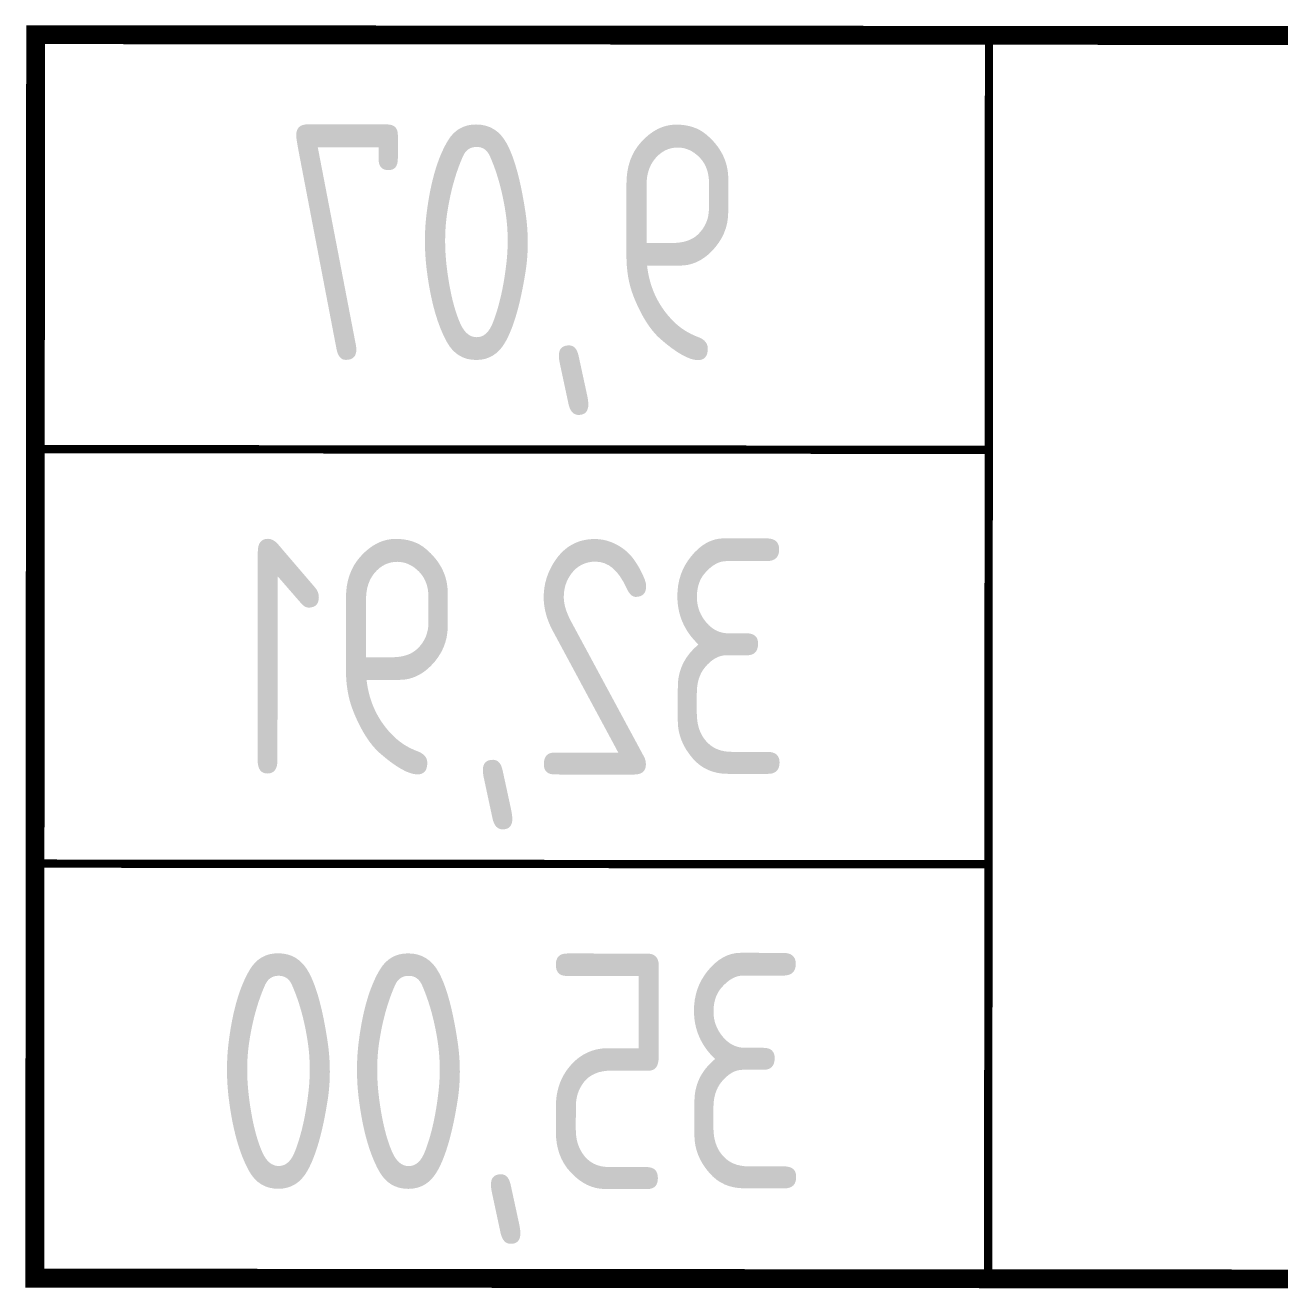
# Model space of a CAD drawing. Header units: millimetres. Extents: x 0 to 145404, y 0 to 194550.
# Drawn here: x 56726 to 58057, y 162581 to 163922 of the extents above; entities that cross this region are included whole.
import ezdxf
from ezdxf.enums import TextEntityAlignment as Align

# ---------------------------------------------------------------- set-up
doc = ezdxf.new("R2010")
doc.units = ezdxf.units.MM
doc.styles.add('ГОСТ 2.304', font='CS_Gost2304.shx')

# ---------------------------------------------------------------- blocks, each defined once
blk = doc.blocks.new('Квартира 1К 6300 тип 38-1')
at = {"ltscale": 75, "const_width": 20, "elevation": 0}
blk.add_lwpolyline([(2322.8, -8600), (4177.2, -8600), (4177.2, -9920), (2322.8, -9920)], close=True, dxfattribs=at)
at = {"ltscale": 75, "const_width": 8.8, "elevation": 227.2}
for points in [[(3165.2, -8600), (3165.2, -9920)], [(4177.2, -9040), (3165.2, -9040)], [(4177.2, -9480), (3165.2, -9480)]]:
    blk.add_lwpolyline(points, dxfattribs=at)
at = {"ltscale": 75, "style": 'ГОСТ 2.304'}
for s, p in [('9,07', (3671.2, -8820)), ('32,91', (3671.2, -9260)), ('35,00', (3671.2, -9700))]:
    blk.add_text(s, height=250, dxfattribs=at).set_placement(p, align=Align.MIDDLE_CENTER)
blk = doc.blocks.new('H_Section_2')
at = {"rotation": 56.96711930257281}
blk.add_blockref('Квартира 1К 6300 тип 38-1', (1542.8, -12633.1, 0), dxfattribs=at)

msp = doc.modelspace()

# ---------------------------------------------------------------- block references
at = {"xscale": -1, "rotation": 56.92792192093123}
msp.add_blockref('H_Section_2', (51175.5, 180696.1), dxfattribs=at)

doc.saveas('drawing.dxf')
